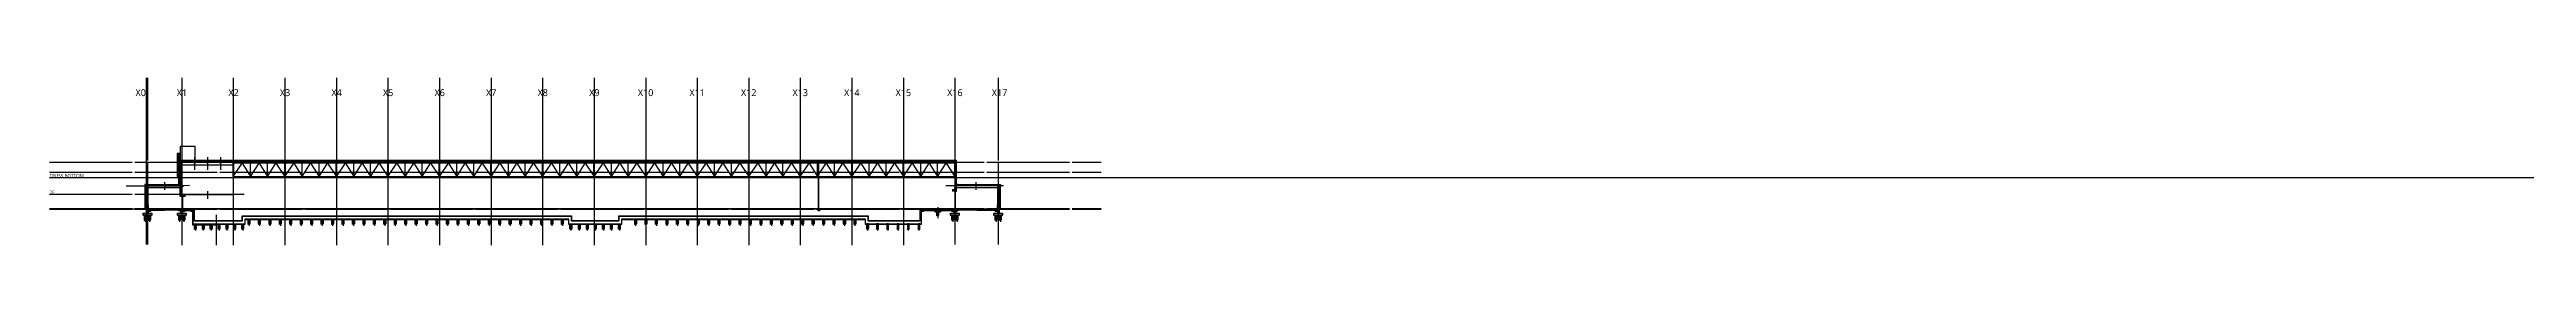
# Model space of a CAD drawing. Header units: millimetres. Extents: x 5349504 to 6791112, y -2212455 to -2153443.
# Drawn here: x 5349504 to 6070308, y -2208565 to -2159975 of the extents above; entities that cross this region are included whole.
import ezdxf

# ---------------------------------------------------------------- set-up
doc = ezdxf.new("R2010")
doc.units = ezdxf.units.MM
doc.header["$LTSCALE"] = 400
doc.linetypes.add('CEN', pattern=[62, 60, -1, 0, -1])
doc.linetypes.add('HIDDEN', pattern=[0.375, 0.25, -0.125])
doc.layers.get('0').update_dxf_attribs({"lineweight": 9})
doc.layers.get('DEFPOINTS').update_dxf_attribs({"color": 140})
for name, color, linetype in [('3ELEV', 3, 'Continuous'), ('5ELEV', 5, 'Continuous'), ('8', 8, 'Continuous'), ('CANOPY', 7, 'Continuous'), ('CEN', 1, 'CEN'), ('CONC', 2, 'Continuous'), ('DRAIN', 5, 'Continuous'), ('GRND', 8, 'Continuous'), ('HID_UG', 5, 'HIDDEN'), ('LADDER', 5, 'Continuous'), ('STEEL SECT', 4, 'Continuous'), ('WAL', 3, 'Continuous')]:
    doc.layers.add(name, color=color, linetype=linetype)
doc.layers.add('DOOR', color=6, linetype='Continuous', lineweight=13)
doc.styles.add('HUMAN', font='malgun.ttf')

# ---------------------------------------------------------------- blocks, each defined once
blk = doc.blocks.new('LADDER_EL_2')
at = {"layer": 'DEFPOINTS'}
blk.add_line((305, 9000), (305, 0), dxfattribs=at)
at = {"layer": 'LADDER'}
for p, q in [((-45, 9000), (-45, 2400)), ((630, 8940), (630, 2400)), ((655, 9000), (655, 2400))]:
    blk.add_line(p, q, dxfattribs=at)
for points in [[(-45, 9000), (655, 9000), (655, 8940), (-45, 8940)], [(-45, 9000), (45, 9000), (45, 0), (-45, 0)], [(-45, 8000), (655, 8000), (655, 7940), (-45, 7940)], [(-45, 7200), (655, 7200), (655, 7140), (-45, 7140)], [(-45, 6400), (655, 6400), (655, 6340), (-45, 6340)], [(-45, 5600), (655, 5600), (655, 5540), (-45, 5540)], [(-45, 4800), (655, 4800), (655, 4740), (-45, 4740)], [(-45, 4000), (655, 4000), (655, 3940), (-45, 3940)], [(-45, 3200), (655, 3200), (655, 3140), (-45, 3140)], [(-45, 2400), (655, 2400), (655, 2340), (-45, 2340)]]:
    blk.add_lwpolyline(points, close=True, dxfattribs=at)
for points in [[(115, 8940), (115, 2400), (150, 2400), (150, 8940)], [(335, 8940), (335, 2400), (275, 2400), (275, 8940)], [(495, 8940), (495, 2400), (460, 2400), (460, 8940)]]:
    blk.add_lwpolyline(points, dxfattribs=at)
blk = doc.blocks.new('*U2')
for p, q in [((-150, 150), (150, 150)), ((-150, 150), (-150, 135)), ((-150, 135), (-23, 135)), ((-5, 117), (-5, -117)), ((5, 117), (5, -117)), ((23, 135), (150, 135)), ((150, 150), (150, 135)), ((-150, -135), (-23, -135)), ((-150, -135), (-150, -150)), ((-150, -150), (150, -150)), ((23, -135), (150, -135)), ((150, -135), (150, -150))]:
    blk.add_line(p, q)
for centre, start, end in [((-23, 117), 0, 90), ((23, 117), 90, 180), ((-23, -117), 270, 0), ((23, -117), 180, 270)]:
    blk.add_arc(centre, 18, start, end)
blk = doc.blocks.new('PHC500 EL')
at = {"layer": 'DEFPOINTS'}
blk.add_line((0, 100), (0, -1909), dxfattribs=at)
at = {"layer": 'HID_UG'}
blk.add_lwpolyline([(-250, -1400), (-250, 100), (250, 100), (250, -1400)], dxfattribs=at)
blk.add_circle((-125, -1400), 125, dxfattribs=at)
blk.add_arc((125, -1400), 125, 180, 0, dxfattribs=at)
blk = doc.blocks.new('TRUSS_EL_2')
at = {"layer": '5ELEV'}
for p, q in [((5050, -4200), (5050, -300)), ((9950, -4200), (9950, -300))]:
    blk.add_line(p, q, dxfattribs=at)
for points in [[(150, 0), (14850, 0), (14850, -300), (150, -300)], [(150, -4200), (14850, -4200), (14850, -4500), (150, -4500)]]:
    blk.add_lwpolyline(points, close=True, dxfattribs=at)
blk.add_lwpolyline([(0, -4200), (2600, -300), (5050, -4200), (7500, -300), (9950, -4200), (12400, -300), (15000, -4200)], dxfattribs=at)
blk = doc.blocks.new('*U149')
for p, q in [((-100, 225), (100, 225)), ((-100, 225), (-100, 211)), ((-100, 211), (-23, 211)), ((-4, 193), (-4, -193)), ((5, 193), (5, -193)), ((22, 211), (100, 211)), ((100, 225), (100, 211)), ((-100, -211), (-23, -211)), ((-100, -211), (-100, -225)), ((-100, -225), (100, -225)), ((22, -211), (100, -211)), ((100, -211), (100, -225))]:
    blk.add_line(p, q)
for centre, start, end in [((-23, 193), 0, 90), ((22, 193), 90, 180), ((-23, -193), 270, 0), ((22, -193), 180, 270)]:
    blk.add_arc(centre, 18, start, end)
blk = doc.blocks.new('*U150')
for p, q in [((-75, 150), (75, 150)), ((-75, 150), (-75, 141)), ((-75, 141), (-16, 141)), ((-3, 128), (-3, -128)), ((3, 128), (3, -128)), ((16, 141), (75, 141)), ((75, 150), (75, 141)), ((-75, -141), (-75, -150)), ((-75, -141), (-16, -141)), ((-75, -150), (75, -150)), ((16, -141), (75, -141)), ((75, -141), (75, -150))]:
    blk.add_line(p, q)
for centre, start, end in [((-16, 128), 0, 90), ((16, 128), 90, 180), ((-16, -128), 270, 0), ((16, -128), 180, 270)]:
    blk.add_arc(centre, 13, start, end)
blk = doc.blocks.new('*U151')
for p, q in [((-100, 147), (100, 147)), ((-100, 147), (-100, 135)), ((-100, 135), (-22, 135)), ((-4, 117), (-4, -117)), ((4, 117), (4, -117)), ((22, 135), (100, 135)), ((100, 147), (100, 135)), ((-100, -135), (-22, -135)), ((-100, -135), (-100, -147)), ((-100, -147), (100, -147)), ((22, -135), (100, -135)), ((100, -135), (100, -147))]:
    blk.add_line(p, q)
for centre, start, end in [((-22, 117), 0, 90), ((22, 117), 90, 180), ((-22, -117), 270, 0), ((22, -117), 180, 270)]:
    blk.add_arc(centre, 18, start, end)
blk = doc.blocks.new('*U153')
for p, q in [((-100, 250), (100, 250)), ((-100, 250), (-100, 234)), ((-100, 234), (-25, 234)), ((-5, 214), (-5, -214)), ((5, 214), (5, -214)), ((25, 234), (100, 234)), ((100, 250), (100, 234)), ((-100, -234), (-25, -234)), ((-100, -234), (-100, -250)), ((-100, -250), (100, -250)), ((25, -234), (100, -234)), ((100, -234), (100, -250))]:
    blk.add_line(p, q)
for centre, start, end in [((-25, 214), 0, 90), ((25, 214), 90, 180), ((-25, -214), 270, 0), ((25, -214), 180, 270)]:
    blk.add_arc(centre, 20, start, end)
blk = doc.blocks.new('*U154')
for p, q in [((-150, 450), (150, 450)), ((-150, 450), (-150, 422)), ((-150, 422), (-36, 422)), ((-8, 394), (-8, -394)), ((8, 394), (8, -394)), ((36, 422), (150, 422)), ((150, 450), (150, 422)), ((-150, -422), (-36, -422)), ((-150, -422), (-150, -450)), ((-150, -450), (150, -450)), ((36, -422), (150, -422)), ((150, -422), (150, -450))]:
    blk.add_line(p, q)
for centre, start, end in [((-36, 394), 0, 90), ((36, 394), 90, 180), ((-36, -394), 270, 0), ((36, -394), 180, 270)]:
    blk.add_arc(centre, 28, start, end)
blk = doc.blocks.new('*U155')
for p, q in [((-100, 200), (100, 200)), ((-100, 200), (-100, 187)), ((-100, 187), (-20, 187)), ((-4, 171), (-4, -171)), ((4, 171), (4, -171)), ((20, 187), (100, 187)), ((100, 200), (100, 187)), ((-100, -187), (-100, -200)), ((-100, -187), (-20, -187)), ((-100, -200), (100, -200)), ((20, -187), (100, -187)), ((100, -187), (100, -200))]:
    blk.add_line(p, q)
for centre, start, end in [((-20, 171), 0, 90), ((20, 171), 90, 180), ((-20, -171), 270, 0), ((20, -171), 180, 270)]:
    blk.add_arc(centre, 16, start, end)

msp = doc.modelspace()

# ---------------------------------------------------------------- linework, layer by layer
at = {"layer": '3ELEV'}
for p, q in [((5387509, -2184174), (5387509, -2183924)), ((5387509, -2183924), (5613459, -2183924)), ((5613459, -2184174), (5613459, -2183924)), ((5387509, -2184174), (5613459, -2184174)), ((5387659, -2194424), (5387509, -2194424)), ((5613309, -2192924), (5613459, -2192924))]:
    msp.add_line(p, q, dxfattribs=at)
for points in [[(5377584, -2191079), (5377634, -2191079), (5377634, -2191924), (5377584, -2191924)], [(5377593, -2191026), (5387509, -2190955), (5387509, -2191005), (5377593, -2191076)], [(5625984, -2191027), (5613479, -2190930), (5613479, -2190980), (5625984, -2191077)], [(5625984, -2191079), (5625934, -2191079), (5625934, -2191924), (5625984, -2191924)]]:
    msp.add_lwpolyline(points, close=True, dxfattribs=at)
for points in [[(5387509, -2194424), (5387509, -2184174), (5387659, -2184174), (5387659, -2194424)], [(5613459, -2192924), (5613459, -2184174), (5613309, -2184174), (5613309, -2192924)], [(5391734, -2201424), (5405534, -2201424), (5405534, -2200024), (5501384, -2200024), (5501384, -2201424), (5515184, -2201424), (5515184, -2200024), (5587734, -2200024), (5587734, -2201424), (5602734, -2201424)]]:
    msp.add_lwpolyline(points, dxfattribs=at)
at = {"layer": '5ELEV'}
for points in [[(5388134, -2184424), (5402834, -2184424), (5402834, -2185324), (5388134, -2185324)], [(5402934, -2184724), (5403034, -2184724), (5403034, -2188624), (5402934, -2188624)], [(5417934, -2184724), (5418034, -2184724), (5418034, -2188624), (5417934, -2188624)], [(5432934, -2184724), (5433034, -2184724), (5433034, -2188624), (5432934, -2188624)], [(5447934, -2184724), (5448034, -2184724), (5448034, -2188624), (5447934, -2188624)], [(5462934, -2184724), (5463034, -2184724), (5463034, -2188624), (5462934, -2188624)], [(5477934, -2184724), (5478034, -2184724), (5478034, -2188624), (5477934, -2188624)], [(5492934, -2184724), (5493034, -2184724), (5493034, -2188624), (5492934, -2188624)], [(5507934, -2184724), (5508034, -2184724), (5508034, -2188624), (5507934, -2188624)], [(5522934, -2184724), (5523034, -2184724), (5523034, -2188624), (5522934, -2188624)], [(5537934, -2184724), (5538034, -2184724), (5538034, -2188624), (5537934, -2188624)], [(5552934, -2184724), (5553034, -2184724), (5553034, -2188624), (5552934, -2188624)], [(5567934, -2184724), (5568034, -2184724), (5568034, -2188624), (5567934, -2188624)], [(5582934, -2184724), (5583034, -2184724), (5583034, -2188624), (5582934, -2188624)], [(5597934, -2184724), (5598034, -2184724), (5598034, -2188624), (5597934, -2188624)], [(5612934, -2184724), (5613034, -2184724), (5613034, -2188624), (5612934, -2188624)], [(5377784, -2196864), (5378184, -2196864), (5378184, -2196894), (5377784, -2196894)], [(5377834, -2191324), (5378134, -2191324), (5378134, -2196864), (5377834, -2196864)], [(5625434, -2191324), (5613059, -2191324), (5613059, -2191824), (5625434, -2191824)], [(5625384, -2196864), (5625784, -2196864), (5625784, -2196894), (5625384, -2196894)], [(5625434, -2191324), (5625734, -2191324), (5625734, -2196864), (5625434, -2196864)]]:
    msp.add_lwpolyline(points, close=True, dxfattribs=at)
msp.add_lwpolyline([(5378134, -2191824), (5387809, -2191824), (5387809, -2191324), (5377834, -2191324)], dxfattribs=at)
at = {"layer": '8'}
msp.add_lwpolyline([(5387509, -2183924), (5391859, -2183924), (5391859, -2179898), (5387509, -2179898)], close=True, dxfattribs=at)
at = {"layer": 'CANOPY'}
for points in [[(5377584, -2190924), (5377284, -2190924), (5377284, -2191224), (5377584, -2191224)], [(5625984, -2190924), (5626284, -2190924), (5626284, -2191224), (5625984, -2191224)], [(5377734, -2196924), (5378234, -2196924), (5378234, -2198124), (5377734, -2198124)], [(5625334, -2196924), (5625834, -2196924), (5625834, -2198124), (5625334, -2198124)]]:
    msp.add_lwpolyline(points, close=True, dxfattribs=at)
for points in [[(5613709, -2190925), (5613679, -2190925), (5613679, -2190910), (5613479, -2190910), (5613479, -2190710), (5613464, -2190710), (5613464, -2190680)], [(5377569, -2191824), (5377579, -2191824), (5377579, -2191794)], [(5377639, -2191909), (5377639, -2191939), (5377569, -2191939), (5377569, -2191824)], [(5625929, -2191909), (5625929, -2191939), (5625999, -2191939), (5625999, -2191824)], [(5625999, -2191824), (5625989, -2191824), (5625989, -2191794)]]:
    msp.add_lwpolyline(points, dxfattribs=at)
at = {"layer": 'CEN'}
for p, q in [((5377984, -2159975), (5377984, -2208365)), ((5387984, -2159975), (5387984, -2208365)), ((5387984, -2159975), (5387984, -2208565)), ((5402984, -2159975), (5402984, -2208565)), ((5402984, -2159975), (5402984, -2208565)), ((5417984, -2159975), (5417984, -2208565)), ((5417984, -2159975), (5417984, -2208565)), ((5432984, -2159975), (5432984, -2208565)), ((5447984, -2159975), (5447984, -2208565)), ((5462984, -2159975), (5462984, -2208565)), ((5477984, -2159975), (5477984, -2208565)), ((5492984, -2159975), (5492984, -2208565)), ((5507984, -2159975), (5507984, -2208565)), ((5522984, -2159975), (5522984, -2208565)), ((5537984, -2159975), (5537984, -2208565)), ((5552984, -2159975), (5552984, -2208565)), ((5567984, -2159975), (5567984, -2208565)), ((5582984, -2159975), (5582984, -2208565)), ((5597984, -2159975), (5597984, -2208565)), ((5612984, -2159975), (5612984, -2208365)), ((5625584, -2159975), (5625584, -2208365)), ((5391734, -2183002), (5391734, -2186640)), ((5395484, -2183002), (5395484, -2186640)), ((5399234, -2183002), (5399234, -2186640)), ((5349504, -2184424), (5655494, -2184424)), ((5349504, -2187324), (5655494, -2187324)), ((5382984, -2190242), (5382984, -2192471)), ((5619084, -2190242), (5619084, -2192471)), ((5349504, -2193724), (5406128, -2193724)), ((5349504, -2197924), (5655494, -2197924)), ((5349504, -2198124), (5655494, -2198124)), ((5371826, -2191324), (5388598, -2191324)), ((5387984, -2192894), (5387984, -2194964)), ((5395484, -2192837), (5395484, -2195107)), ((5395484, -2192837), (5395484, -2195107)), ((5607984, -2197507), (5607984, -2200746)), ((5627151, -2191324), (5610379, -2191324))]:
    msp.add_line(p, q, dxfattribs=at)
at = {"layer": 'CONC'}
for p, q in [((5613329, -2198124), (5613326, -2198124)), ((5625314, -2198123), (5613329, -2197924)), ((5624704, -2198313), (5613919, -2198134)), ((5378254, -2198524), (5378654, -2198524)), ((5586934, -2202424), (5586934, -2201024)), ((5587734, -2201624), (5587734, -2200224))]:
    msp.add_line(p, q, dxfattribs=at)
for points in [[(5377734, -2198124), (5378234, -2198124), (5378234, -2198924), (5377734, -2198924)], [(5387659, -2197924), (5388159, -2197924), (5388159, -2198724), (5387659, -2198724)], [(5387784, -2193724), (5403184, -2193724), (5403184, -2193924), (5387784, -2193924)], [(5612809, -2197924), (5613309, -2197924), (5613309, -2198724), (5612809, -2198724)], [(5625334, -2198124), (5625834, -2198124), (5625834, -2198924), (5625334, -2198924)]]:
    msp.add_lwpolyline(points, close=True, dxfattribs=at)
for points in [[(5387639, -2197924), (5378254, -2198123)], [(5378254, -2198123), (5378254, -2198524)], [(5378867, -2198310), (5378654, -2198524)], [(5387051, -2198136), (5378867, -2198310)], [(5387639, -2197924), (5387639, -2198324), (5387239, -2198324), (5387051, -2198136)], [(5387643, -2198124), (5387639, -2198124)], [(5388179, -2198124), (5388179, -2197924), (5391314, -2197924)], [(5388179, -2197924), (5388179, -2198324), (5388579, -2198324), (5388779, -2198124)], [(5390714, -2198124), (5388779, -2198124)], [(5391314, -2197924), (5391314, -2198324), (5390914, -2198324), (5390714, -2198124)], [(5406334, -2202424), (5391334, -2202424), (5391334, -2197924), (5391734, -2197924)], [(5405534, -2201624), (5391734, -2201624), (5391734, -2197924)], [(5573184, -2198124), (5572984, -2198124), (5572984, -2197924), (5573984, -2197924), (5573984, -2198124), (5573584, -2198124)], [(5573584, -2198124), (5573584, -2198624), (5573184, -2198624), (5573184, -2198124)], [(5602734, -2197924), (5603184, -2197924), (5603184, -2202424), (5586934, -2202424)], [(5602734, -2197924), (5602734, -2201624), (5587734, -2201624)], [(5603204, -2197924), (5612789, -2197924), (5612789, -2198124)], [(5603204, -2197924), (5603204, -2198324), (5603604, -2198324), (5603804, -2198124)], [(5607084, -2198124), (5603804, -2198124)], [(5608884, -2198124), (5608484, -2198524), (5607484, -2198524), (5607084, -2198124)], [(5612189, -2198124), (5608884, -2198124)], [(5612789, -2197924), (5612789, -2198324), (5612389, -2198324), (5612189, -2198124)], [(5613329, -2197924), (5613329, -2198324), (5613729, -2198324), (5613919, -2198133)], [(5625314, -2198123), (5625314, -2198523), (5624914, -2198523), (5624704, -2198313)], [(5501384, -2200224), (5405534, -2200224)], [(5405534, -2200224), (5405534, -2201624)], [(5500584, -2201024), (5406334, -2201024)], [(5406334, -2201024), (5406334, -2202424)], [(5500584, -2202424), (5500584, -2201024)], [(5515984, -2202424), (5500584, -2202424)], [(5501384, -2201624), (5501384, -2200224)], [(5515184, -2201624), (5501384, -2201624)], [(5587734, -2200224), (5515184, -2200224)], [(5515184, -2200224), (5515184, -2201624)], [(5586934, -2201024), (5515984, -2201024)], [(5515984, -2201024), (5515984, -2202424)]]:
    msp.add_lwpolyline(points, dxfattribs=at)
at = {"layer": 'DEFPOINTS'}
for p, q in [((5377584, -2159975), (5377584, -2208365)), ((5349504, -2188924), (6791112, -2188924)), ((5390275, -2191238), (5377984, -2191324)), ((5397984, -2199776), (5397984, -2208565))]:
    msp.add_line(p, q, dxfattribs=at)
at = {"layer": 'DOOR'}
for p, q in [((5388809, -2193974), (5388384, -2193974)), ((5388850, -2194112), (5388492, -2194342)), ((5612368, -2192612), (5612726, -2192842)), ((5612409, -2192474), (5612834, -2192474))]:
    msp.add_line(p, q, dxfattribs=at)
for points in [[(5387494, -2194439), (5387494, -2194339), (5387504, -2194339), (5387504, -2194309)], [(5388164, -2194429), (5388134, -2194429), (5388134, -2194439), (5387494, -2194439)], [(5613054, -2192929), (5613084, -2192929), (5613084, -2192939), (5613474, -2192939)], [(5613474, -2192939), (5613474, -2192839), (5613464, -2192839), (5613464, -2192809)]]:
    msp.add_lwpolyline(points, dxfattribs=at)
for points in [[(5388134, -2193924), (5388934, -2193924), (5388934, -2194424), (5388134, -2194424)], [(5613084, -2192424), (5612284, -2192424), (5612284, -2192924), (5613084, -2192924)]]:
    msp.add_lwpolyline(points, close=True, dxfattribs=at)
for centre, radius in [((5388384, -2194174), 200), ((5388809, -2194049), 75), ((5612409, -2192549), 75), ((5612834, -2192674), 200)]:
    msp.add_circle(centre, radius, dxfattribs=at)
at = {"layer": 'DRAIN'}
for p, q in [((5377334, -2197924), (5377534, -2197924)), ((5626034, -2197924), (5626234, -2197924))]:
    msp.add_line(p, q, dxfattribs=at)
for points in [[(5377334, -2197924), (5377334, -2191224)], [(5377534, -2191224), (5377534, -2197924)], [(5626034, -2191224), (5626034, -2197924)], [(5626234, -2197924), (5626234, -2191224)]]:
    msp.add_lwpolyline(points, dxfattribs=at)
at = {"layer": 'GRND'}
for p, q in [((5624683, -2198363), (5613939, -2198184)), ((5624599, -2198561), (5614021, -2198385)), ((5397984, -2202589), (5397984, -2202424)), ((5398034, -2202639), (5398199, -2202474))]:
    msp.add_line(p, q, dxfattribs=at)
for points in [[(5378234, -2198124), (5373159, -2198124)], [(5378889, -2198360), (5378675, -2198574), (5378254, -2198574)], [(5387031, -2198187), (5378889, -2198360)], [(5386950, -2198389), (5378973, -2198558)], [(5387659, -2198574), (5387136, -2198574), (5386950, -2198389)], [(5387659, -2198374), (5387218, -2198374), (5387031, -2198187)], [(5391169, -2198489), (5390846, -2198489), (5390646, -2198289), (5388847, -2198289), (5388647, -2198489), (5388159, -2198489)], [(5391169, -2198539), (5390825, -2198539), (5390625, -2198339), (5388868, -2198339), (5388668, -2198539), (5388159, -2198539)], [(5612809, -2198489), (5612321, -2198489), (5612121, -2198289), (5608952, -2198289), (5608552, -2198689), (5607416, -2198689), (5607016, -2198289), (5603872, -2198289), (5603672, -2198489), (5603184, -2198489)], [(5612809, -2198539), (5612300, -2198539), (5612100, -2198339), (5608973, -2198339), (5608573, -2198739), (5607395, -2198739), (5606995, -2198339), (5603893, -2198339), (5603693, -2198539), (5603184, -2198539)], [(5613309, -2198374), (5613750, -2198374), (5613939, -2198184)], [(5613309, -2198574), (5613833, -2198574), (5614021, -2198385)], [(5625334, -2198573), (5624893, -2198573), (5624683, -2198363)], [(5625364, -2198123), (5625364, -2198124)], [(5625564, -2198123), (5625564, -2198124)], [(5625834, -2198124), (5642482, -2198124)], [(5378973, -2198558), (5378758, -2198774), (5378254, -2198774)], [(5391169, -2198739), (5390742, -2198739), (5390542, -2198539), (5388951, -2198539), (5388751, -2198739), (5388159, -2198739)], [(5391169, -2202589), (5391069, -2202589), (5391069, -2202639), (5398034, -2202639)], [(5397984, -2202589), (5391169, -2202589), (5391169, -2198489)], [(5398199, -2202474), (5406434, -2202474)], [(5406334, -2201074), (5500584, -2201074)], [(5406334, -2202424), (5406434, -2202424), (5406434, -2202474)], [(5500584, -2202424), (5500484, -2202424), (5500484, -2202474)], [(5500484, -2202474), (5516084, -2202474)], [(5515984, -2201074), (5586934, -2201074)], [(5515984, -2202424), (5516084, -2202424), (5516084, -2202474)], [(5586934, -2202424), (5586834, -2202424), (5586834, -2202474)], [(5586834, -2202474), (5603284, -2202474)], [(5612809, -2198739), (5612217, -2198739), (5612017, -2198539), (5609056, -2198539), (5608656, -2198939), (5607312, -2198939), (5606912, -2198539), (5603976, -2198539), (5603776, -2198739), (5603184, -2198739)], [(5603184, -2202424), (5603284, -2202424), (5603284, -2202474)], [(5625334, -2198773), (5624811, -2198773), (5624599, -2198561)]]:
    msp.add_lwpolyline(points, dxfattribs=at)
at = {"layer": 'HID_UG'}
for p, q in [((5377734, -2198124), (5377734, -2199224)), ((5378234, -2198124), (5378234, -2199224)), ((5625334, -2198124), (5625334, -2199224)), ((5625834, -2198124), (5625834, -2199224)), ((5387659, -2198724), (5387659, -2199224)), ((5388234, -2198739), (5388234, -2199224))]:
    msp.add_line(p, q, dxfattribs=at)
for points in [[(5388184, -2194424), (5388169, -2194424), (5388169, -2197924), (5388184, -2197924)], [(5613034, -2192924), (5613049, -2192924), (5613049, -2197924), (5613034, -2197924)], [(5376734, -2199224), (5379234, -2199224), (5379234, -2199824), (5376734, -2199824)], [(5386734, -2199224), (5389234, -2199224), (5389234, -2199824), (5386734, -2199824)], [(5611734, -2199224), (5614234, -2199224), (5614234, -2199824), (5611734, -2199824)], [(5624334, -2199224), (5626834, -2199224), (5626834, -2199824), (5624334, -2199824)]]:
    msp.add_lwpolyline(points, close=True, dxfattribs=at)
for points in [[(5391734, -2197924), (5602734, -2197924)], [(5391734, -2198024), (5572984, -2198024)], [(5573984, -2198024), (5602734, -2198024)], [(5379234, -2199824), (5379334, -2199824), (5379334, -2199874), (5376634, -2199874), (5376634, -2199824), (5376734, -2199824)], [(5389234, -2199824), (5389334, -2199824), (5389334, -2199874), (5386634, -2199874), (5386634, -2199824), (5386734, -2199824)], [(5614234, -2199824), (5614334, -2199824), (5614334, -2199874), (5611634, -2199874), (5611634, -2199824), (5611734, -2199824)], [(5612659, -2198739), (5612659, -2199224)], [(5613309, -2199224), (5613309, -2198724)], [(5626834, -2199824), (5626934, -2199824), (5626934, -2199874), (5624234, -2199874), (5624234, -2199824), (5624334, -2199824)]]:
    msp.add_lwpolyline(points, dxfattribs=at)
at = {"layer": 'WAL', "ltscale": 1000}
for p, q in [((5573284, -2197924), (5573284, -2184174)), ((5573409, -2197924), (5573409, -2184174))]:
    msp.add_line(p, q, dxfattribs=at)

# ---------------------------------------------------------------- block references
at = {"layer": '5ELEV'}
for p in [(5402984, -2184424), (5417984, -2184424), (5432984, -2184424), (5447984, -2184424), (5462984, -2184424), (5477984, -2184424), (5492984, -2184424), (5507984, -2184424), (5522984, -2184424), (5537984, -2184424), (5552984, -2184424), (5567984, -2184424), (5582984, -2184424), (5597984, -2184424)]:
    msp.add_blockref('TRUSS_EL_2', p, dxfattribs=at)
at = {"layer": 'HID_UG'}
for p in [(5607984, -2198524), (5377359, -2199824), (5378609, -2199824), (5387359, -2199824), (5388609, -2199824), (5391959, -2202424), (5394251, -2202424), (5396542, -2202424), (5398834, -2202424), (5401126, -2202424), (5403417, -2202424), (5405709, -2202424), (5407553, -2201024), (5410594, -2201024), (5413634, -2201024), (5416674, -2201024), (5419714, -2201024), (5422754, -2201024), (5425794, -2201024), (5428834, -2201024), (5431875, -2201024), (5434915, -2201024), (5437955, -2201024), (5440995, -2201024), (5444035, -2201024), (5447075, -2201024), (5450116, -2201024), (5453156, -2201024), (5456196, -2201024), (5459236, -2201024), (5462276, -2201024), (5465316, -2201024), (5468357, -2201024), (5471397, -2201024), (5474437, -2201024), (5477477, -2201024), (5480517, -2201024), (5483557, -2201024), (5486597, -2201024), (5489638, -2201024), (5492678, -2201024), (5495718, -2201024), (5498758, -2201024), (5501209, -2202424), (5503651, -2202424), (5505992, -2202424), (5508334, -2202424), (5510676, -2202424), (5513017, -2202424), (5515359, -2202424), (5520039, -2201024), (5523079, -2201024), (5526120, -2201024), (5529160, -2201024), (5532200, -2201024), (5535240, -2201024), (5538280, -2201024), (5541320, -2201024), (5544360, -2201024), (5547401, -2201024), (5550441, -2201024), (5553481, -2201024), (5556521, -2201024), (5559561, -2201024), (5562601, -2201024), (5565642, -2201024), (5568682, -2201024), (5571722, -2201024), (5574762, -2201024), (5577802, -2201024), (5580842, -2201024), (5583882, -2201024), (5587559, -2202374), (5612359, -2199824), (5613609, -2199824), (5624959, -2199824), (5626209, -2199824)]:
    msp.add_blockref('PHC500 EL', p, dxfattribs=at)
at = {"layer": 'HID_UG', "xscale": -1}
for p in [(5590449, -2202424), (5593439, -2202424), (5596429, -2202424), (5599419, -2202424), (5602509, -2202424)]:
    msp.add_blockref('PHC500 EL', p, dxfattribs=at)
at = {"layer": 'LADDER', "xscale": -1}
msp.add_blockref('LADDER_EL_2', (5387309, -2190924), dxfattribs=at)
at = {"layer": 'STEEL SECT'}
for name, p in [('*U154', (5387984, -2184874)), ('*U155', (5391734, -2184624)), ('*U155', (5395484, -2184624)), ('*U155', (5399234, -2184624)), ('*U154', (5402984, -2184874)), ('*U2', (5402984, -2188774)), ('*U2', (5417984, -2184574)), ('*U2', (5417984, -2188774)), ('*U2', (5432984, -2184574)), ('*U2', (5432984, -2188774)), ('*U2', (5447984, -2184574)), ('*U2', (5447984, -2188774)), ('*U2', (5462984, -2184574)), ('*U2', (5462984, -2188774)), ('*U2', (5477984, -2184574)), ('*U2', (5477984, -2188774)), ('*U2', (5492984, -2184574)), ('*U2', (5492984, -2188774)), ('*U2', (5507984, -2184574)), ('*U2', (5507984, -2188774)), ('*U2', (5522984, -2184574)), ('*U2', (5522984, -2188774)), ('*U2', (5537984, -2184574)), ('*U2', (5537984, -2188774)), ('*U2', (5552984, -2184574)), ('*U2', (5552984, -2188774)), ('*U2', (5567984, -2184574)), ('*U2', (5567984, -2188774)), ('*U2', (5582984, -2184574)), ('*U2', (5582984, -2188774)), ('*U2', (5597984, -2184574)), ('*U2', (5597984, -2188774)), ('*U2', (5612984, -2184574)), ('*U2', (5612984, -2188774)), ('*U149', (5377984, -2191549)), ('*U150', (5382984, -2191474)), ('*U149', (5387984, -2191549)), ('*U153', (5387984, -2194174)), ('*U153', (5395484, -2194174)), ('*U153', (5402984, -2194174))]:
    msp.add_blockref(name, p, dxfattribs=at)
at = {"layer": 'STEEL SECT', "xscale": -1}
for name, p in [('*U149', (5612984, -2191549)), ('*U151', (5612984, -2192277)), ('*U150', (5619084, -2191474)), ('*U150', (5625584, -2191474))]:
    msp.add_blockref(name, p, dxfattribs=at)

# ---------------------------------------------------------------- texts
at = {"layer": 'DEFPOINTS', "style": 'HUMAN'}
for s, height, p in [('X0', 2000, (5374523, -2165300)), ('X1', 2000, (5386531, -2165300)), ('X2', 2000, (5401531, -2165300)), ('X3', 2000, (5416531, -2165300)), ('X4', 2000, (5431531, -2165300)), ('X5', 2000, (5446531, -2165300)), ('X6', 2000, (5461531, -2165300)), ('X7', 2000, (5476531, -2165300)), ('X8', 2000, (5491531, -2165300)), ('X9', 2000, (5506531, -2165300)), ('X10', 2000, (5520711, -2165300)), ('X11', 2000, (5535711, -2165300)), ('X12', 2000, (5550711, -2165300)), ('X13', 2000, (5565711, -2165300)), ('X14', 2000, (5580711, -2165300)), ('X15', 2000, (5595711, -2165300)), ('X16', 2000, (5610711, -2165300)), ('X17', 2000, (5623711, -2165300)), ('TRUSS BOTTOM', 1000, (5349504, -2188924)), ('2F', 1000, (5349504, -2193724))]:
    msp.add_text(s, height=height, dxfattribs=at).set_placement(p)

doc.saveas('drawing.dxf')
